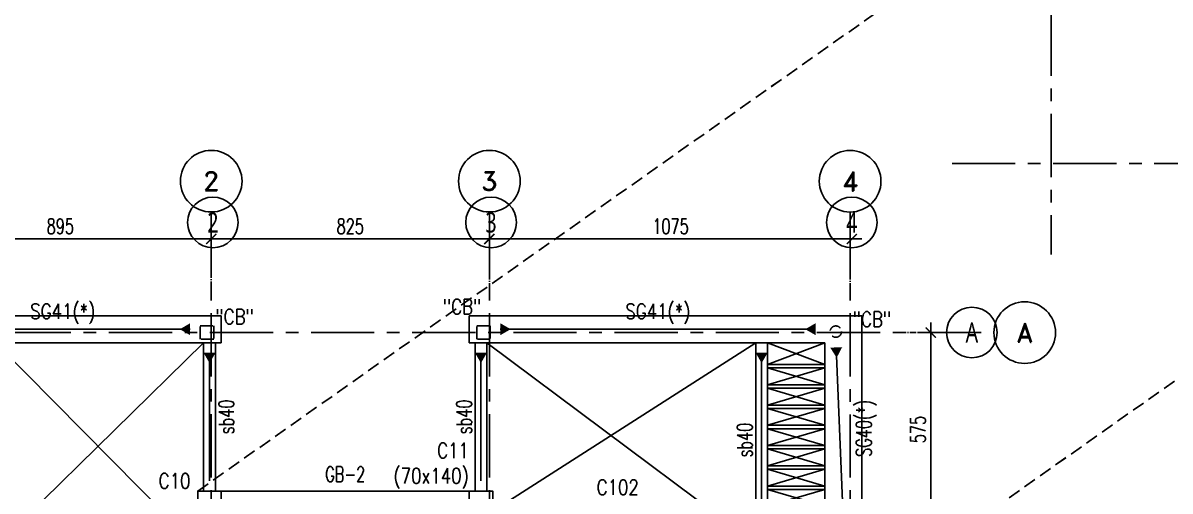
# Model space of a CAD drawing. Header units: millimetres. Extents: x -3377 to 119122, y -22007 to 15479.
# Drawn here: x 85914 to 89316, y 2414 to 3802 of the extents above; entities that cross this region are included whole.
import ezdxf
from ezdxf.enums import TextEntityAlignment as Align

# ---------------------------------------------------------------- set-up
doc = ezdxf.new("R2010")
doc.units = ezdxf.units.MM
doc.header["$LTSCALE"] = 150
doc.header["$MEASUREMENT"] = 0
doc.linetypes.add('CENTER', pattern=[2, 1.25, -0.25, 0.25, -0.25])
doc.linetypes.add('HIDDEN', pattern=[0.375, 0.25, -0.125])
doc.layers.get('0').update_dxf_attribs({"plot": 0})
for name, color, linetype in [('COL', 1, 'Continuous'), ('Col-Line', 8, 'CENTER'), ('GRID', 5, 'CENTER'), ('S-GRID', 1, 'CENTER'), ('S-GRID-DIM', 2, 'Continuous'), ('S-GRID-T', 3, 'Continuous'), ('s-mocnet', 201, 'Continuous'), ('S-RCBMG', 2, 'HIDDEN'), ('S-SCOLB', 3, 'HIDDEN'), ('S-SLAB', 5, 'Continuous'), ('S-SLABT', 2, 'Continuous'), ('S-STBM', 7, 'Continuous'), ('S-STBM1', 6, 'Continuous'), ('S-TEXTB', 3, 'Continuous'), ('S-TEXTC', 3, 'Continuous'), ('S-TEXTG', 2, 'Continuous')]:
    doc.layers.add(name, color=color, linetype=linetype)
doc.layers.add('S-ARCH', color=252, linetype='Continuous', plot=False)
doc.styles.add('C1', font='', dxfattribs={"bigfont": 'japanese.shx'})
doc.styles.add('CD2', font='romand', dxfattribs={"height": 15})
doc.styles.add('CS4', font='romans.shx', dxfattribs={"width": 0.7, "height": 45, "bigfont": 'lsp.shx'})
doc.styles.get('C1').set_extended_font_data('微軟正黑體')
doc.dimstyles.new('DIM150', dxfattribs={"dimscale": 15, "dimtxt": 3, "dimasz": 2, "dimexe": 2, "dimexo": 2, "dimgap": 1, "dimtad": 1, "dimdec": 1, "dimdsep": 46, "dimtxsty": 'CS4', "dimblk1": 'ARCHTICK', "dimblk2": 'ARCHTICK', "dimsah": 1, "dimcen": 2, "dimdle": 2, "dimadec": 0, "dimazin": 0, "dimtfac": 1, "dimtdec": 1, "dimtmove": 0, "dimatfit": 3, "dimldrblk": 'TAA', "dimfxl": 0, "dimtolj": 1, "dimarcsym": 0})

# ---------------------------------------------------------------- blocks, each defined once
blk = doc.blocks.new('SG1')
at = {"layer": 'S-GRID-T'}
blk.add_circle((0, 6.09375), 6.09375, dxfattribs=at)
at = {"layer": 'S-GRID-T', "style": 'CD2'}
blk.add_attdef('GRID-BUB', text='', height=3.75, dxfattribs=at).set_placement((0, 6.09375), align=Align.MIDDLE_CENTER)
blk = doc.blocks.new('_ARCHTICK')
at = {"color": 0, "linetype": 'ByBlock', "const_width": 0.15}
blk.add_lwpolyline([(-0.5, -0.5), (0.5, 0.5)], dxfattribs=at)
blk = doc.blocks.new('*D132')
at = {"layer": 'DEFPOINTS', "color": 0, "transparency": 16777216}
for p in [(-6194.9, -2207.3), (-7019.9, -2283), (-6194.9, -2283)]:
    blk.add_point(p, dxfattribs=at)
at = {"layer": 'S-GRID-DIM', "color": 0, "lineweight": -2, "transparency": 16777216}
for p, q in [((-7019.9, -2253), (-7019.9, -2177.3)), ((-6194.9, -2253), (-6194.9, -2177.3)), ((-7049.9, -2207.3), (-6164.9, -2207.3))]:
    blk.add_line(p, q, dxfattribs=at)
at = {"layer": 'S-GRID-DIM', "color": 0, "lineweight": -2, "transparency": 16777216, "xscale": 30, "yscale": 30, "zscale": 30, "rotation": 180}
blk.add_blockref('_ARCHTICK', (-7019.9, -2207.3), dxfattribs=at)
at = {"layer": 'S-GRID-DIM', "color": 0, "lineweight": -2, "transparency": 16777216, "xscale": 30, "yscale": 30, "zscale": 30}
blk.add_blockref('_ARCHTICK', (-6194.9, -2207.3), dxfattribs=at)
at = {"layer": 'S-GRID-DIM', "color": 0, "transparency": 16777216, "insert": (-6607.4, -2169.8), "char_height": 45, "attachment_point": 5, "style": 'CS4'}
blk.add_mtext('\\A1;825', dxfattribs=at)
blk = doc.blocks.new('TAA')
at = {"linetype": 'Continuous'}
blk.add_line((0, 0), (-1.66, 0), dxfattribs=at)
blk.add_solid([(-1.5, -0.25), (-1.5, 0.25), (0, 0)], dxfattribs=at)
blk = doc.blocks.new('*D134')
at = {"layer": 'DEFPOINTS', "color": 0, "transparency": 16777216}
for p in [(-7914.9, -2207.3), (-7914.9, -2207.3), (-7019.9, -2207.3)]:
    blk.add_point(p, dxfattribs=at)
at = {"layer": 'S-SLABT', "color": 0, "lineweight": -2, "transparency": 16777216}
blk.add_line((-6989.9, -2207.3), (-7944.9, -2207.3), dxfattribs=at)
at = {"layer": 'S-SLABT', "color": 0, "lineweight": -2, "transparency": 16777216, "xscale": 30, "yscale": 30, "zscale": 30, "rotation": 180}
blk.add_blockref('_ARCHTICK', (-7914.9, -2207.3), dxfattribs=at)
at = {"layer": 'S-SLABT', "color": 0, "lineweight": -2, "transparency": 16777216, "xscale": 30, "yscale": 30, "zscale": 30}
blk.add_blockref('_ARCHTICK', (-7019.9, -2207.3), dxfattribs=at)
at = {"layer": 'S-SLABT', "color": 0, "transparency": 16777216, "insert": (-7467.4, -2169.8), "char_height": 45, "attachment_point": 5, "style": 'CS4'}
blk.add_mtext('\\A1;895', dxfattribs=at)
blk = doc.blocks.new('*D135')
at = {"layer": 'DEFPOINTS', "color": 0, "transparency": 16777216}
for p in [(-6194.9, -2207.3), (-5119.9, -2207.3), (-5119.9, -2207.3)]:
    blk.add_point(p, dxfattribs=at)
at = {"layer": 'S-SLABT', "color": 0, "lineweight": -2, "transparency": 16777216}
blk.add_line((-6224.9, -2207.3), (-5089.9, -2207.3), dxfattribs=at)
at = {"layer": 'S-SLABT', "color": 0, "lineweight": -2, "transparency": 16777216, "xscale": 30, "yscale": 30, "zscale": 30, "rotation": 180}
blk.add_blockref('_ARCHTICK', (-6194.9, -2207.3), dxfattribs=at)
at = {"layer": 'S-SLABT', "color": 0, "lineweight": -2, "transparency": 16777216, "xscale": 30, "yscale": 30, "zscale": 30}
blk.add_blockref('_ARCHTICK', (-5119.9, -2207.3), dxfattribs=at)
at = {"layer": 'S-SLABT', "color": 0, "transparency": 16777216, "insert": (-5657.4, -2169.8), "char_height": 45, "attachment_point": 5, "style": 'CS4'}
blk.add_mtext('\\A1;1075', dxfattribs=at)
blk = doc.blocks.new('SG2')
at = {"layer": 'S-GRID-T'}
blk.add_circle((-6.09375, 0), 6.09375, dxfattribs=at)
at = {"layer": 'S-GRID-T', "style": 'CD2'}
blk.add_attdef('GRID-BUB', text='', height=3.75, dxfattribs=at).set_placement((-6.09375, 0), align=Align.MIDDLE_CENTER)
blk = doc.blocks.new('*D137')
at = {"layer": 'DEFPOINTS', "color": 0, "transparency": 16777216}
for p in [(-4886, -2485), (-4886, -2485), (-4886, -3060)]:
    blk.add_point(p, dxfattribs=at)
at = {"layer": 'S-SLABT', "color": 0, "lineweight": -2, "transparency": 16777216}
blk.add_line((-4886, -3090), (-4886, -2455), dxfattribs=at)
at = {"layer": 'S-SLABT', "color": 0, "lineweight": -2, "transparency": 16777216, "xscale": 30, "yscale": 30, "zscale": 30}
for p, rotation in [((-4886, -2485), 90), ((-4886, -3060), 270)]:
    blk.add_blockref('_ARCHTICK', p, dxfattribs=dict(at, rotation=rotation))
at = {"layer": 'S-SLABT', "color": 0, "transparency": 16777216, "insert": (-4923.5, -2772.5), "char_height": 45, "attachment_point": 5, "rotation": 90, "style": 'CS4'}
blk.add_mtext('\\A1;575', dxfattribs=at)
blk = doc.blocks.new('S-COL(R1)')
for points in [[(89439.8, 2904.2), (89479.8, 2904.2), (89479.8, 2864.2), (89439.8, 2864.2)], [(90259.8, 2904.2), (90299.8, 2904.2), (90299.8, 2864.2), (90259.8, 2864.2)], [(88552.3, 2339.2), (88592.3, 2339.2), (88592.3, 2299.2), (88552.3, 2299.2)], [(91327.3, 2329.2), (91367.3, 2329.2), (91367.3, 2289.2), (91327.3, 2289.2)], [(88552.3, 1604.2), (88592.3, 1604.2), (88592.3, 1564.2), (88552.3, 1564.2)], [(91327.3, 1589.2), (91367.3, 1589.2), (91367.3, 1549.2), (91327.3, 1549.2)], [(89457.3, 1014.2), (89497.3, 1014.2), (89497.3, 974.2), (89457.3, 974.2)], [(90222.3, 1014.2), (90262.3, 1014.2), (90262.3, 974.2), (90222.3, 974.2)]]:
    blk.add_lwpolyline(points, close=True)
for centre in [(88594.8, 2886.9), (91324.8, 2886.7), (88594.8, 991.7), (91324.8, 991.7)]:
    blk.add_circle(centre, 16.8)
blk = doc.blocks.new('QW1')
at = {"layer": 's-mocnet'}
blk.add_solid([(204, 0), (0, -118), (0, 118)], dxfattribs=at)
blk = doc.blocks.new('A$C4D0074CA')
at = {"color": 252}
for p, q in [((-1095, 1345), (-2080, 1345)), ((-1095, 1345), (-1095, 1265)), ((-1095, 1265), (-1095, 1345)), ((-360, 1345), (805, 1345)), ((-360, 1265), (-360, 1345)), ((805, 1345), (805, 670)), ((-1970, 1265), (-1095, 1265)), ((-1165, 660), (-1765, 1265)), ((-1765, 660), (-1147.5, 1265)), ((-1180, 1265), (-1095, 1265)), ((-1147.5, 1265), (-1112.5, 1265)), ((-1147.5, 825), (-1147.5, 1265)), ((-1112.5, 1265), (-1112.5, 825)), ((695, 1265), (-360, 1265)), ((-342.5, 1265), (-307.5, 1265)), ((-342.5, 825), (-342.5, 1265)), ((-307.5, 1265), (490, 670)), ((-307.5, 1265), (-307.5, 825)), ((-290, 765), (490, 1265)), ((490, 1265), (490, 670)), ((490, 1265), (490, 670)), ((525, 1265), (525, 705)), ((525, 1265), (525, 705)), ((695, 1200), (525, 1265)), ((525, 1200), (695, 1265)), ((695, 670), (695, 1265)), ((525, 1200), (695, 1200)), ((525, 1190), (525, 1200)), ((695, 1200), (695, 1190)), ((695, 1140), (525, 1190)), ((525, 1140), (695, 1190)), ((695, 1190), (525, 1190)), ((525, 1140), (695, 1140)), ((525, 1130), (525, 1140)), ((525, 1080), (695, 1130)), ((695, 1080), (525, 1130)), ((695, 1130), (525, 1130)), ((695, 1140), (695, 1130)), ((525, 1080), (695, 1080)), ((525, 1070), (525, 1080)), ((525, 1020), (695, 1070)), ((695, 1020), (525, 1070)), ((695, 1070), (525, 1070)), ((695, 1080), (695, 1070)), ((525, 1020), (695, 1020)), ((525, 1010), (525, 1020)), ((525, 960), (695, 1010)), ((695, 960), (525, 1010)), ((695, 1010), (525, 1010)), ((695, 1020), (695, 1010)), ((525, 960), (695, 960)), ((525, 950), (525, 960)), ((695, 960), (695, 950)), ((525, 900), (695, 950)), ((695, 900), (525, 950)), ((695, 950), (525, 950)), ((525, 900), (695, 900)), ((525, 890), (525, 900)), ((525, 840), (695, 890)), ((695, 840), (525, 890)), ((695, 890), (525, 890)), ((695, 900), (695, 890)), ((-1112.5, 825), (-1147.5, 825)), ((-360, 825), (-1095, 825)), ((-307.5, 825), (-342.5, 825)), ((525, 840), (695, 840)), ((525, 830), (525, 840)), ((525, 780), (695, 830)), ((695, 780), (525, 830)), ((695, 830), (525, 830)), ((695, 840), (695, 830))]:
    blk.add_line(p, q, dxfattribs=at)
at = {"layer": 'COL', "color": 252}
for p, q in [((-1095, 825), (-1165, 825)), ((-1165, 825), (-1165, 755)), ((-1095, 755), (-1095, 825)), ((-290, 825), (-360, 825)), ((-360, 825), (-360, 685)), ((-290, 685), (-290, 825))]:
    blk.add_line(p, q, dxfattribs=at)
at = {"layer": 'Col-Line', "color": 252, "linetype": 'ByBlock'}
for centre in [(-1120, 1621.8), (-295, 1621.8), (775, 1621.8), (1131.1, 1295.3)]:
    blk.add_circle(centre, 75, dxfattribs=at)
at = {"layer": 'GRID', "color": 252, "ltscale": 0.1}
for p, q in [((-1125, 1427.6), (-1125, 1546.8)), ((-300, 1422.6), (-300, 1546.8)), ((770, 1422.6), (770, 1546.8)), ((1056.1, 1295.3), (912.2, 1295.3))]:
    blk.add_line(p, q, dxfattribs=at)
at = {"layer": 'Col-Line', "color": 252, "style": 'C1', "width": 0.75}
for s, p in [('2', (-1120, 1621.8)), ('3', (-295, 1621.8)), ('4', (775, 1621.8)), ('A', (1131.1, 1295.3))]:
    blk.add_text(s, height=60, dxfattribs=at).set_placement(p, align=Align.MIDDLE)
blk = doc.blocks.new('2022-0217')
at = {"color": 252, "linetype": 'HIDDEN'}
for points in [[(74321.9, -5346), (77712.9, -2955), (81103.9, -564)], [(75486.9, -6241), (78877.9, -3850), (82268.9, -1459)]]:
    blk.add_lwpolyline(points, dxfattribs=at)
blk.add_blockref('A$C4D0074CA', (75486.9, -6171))
blk = doc.blocks.new('LINE(3)')
at = {"layer": 'S-GRID'}
for points in [[(-7919.86, -2127.49), (-7919.86, -4644.65)], [(-7019.86, -2127.33), (-7019.86, -4644.49)], [(-6194.86, -2127.33), (-6194.86, -4644.49)], [(-5124.86, -2127.49), (-5124.86, -4644.65)], [(-8223.58, -2484.97), (-4698.62, -2484.97)], [(-8213.73, -4374.97), (-4688.77, -4374.97)]]:
    blk.add_lwpolyline(points, dxfattribs=at)
at = {"layer": 'S-GRID-T', "xscale": 15, "yscale": 15, "zscale": 15}
for name, p, values in [('SG1', (-7019.86, -2127.33), {'GRID-BUB': '2'}), ('SG1', (-6194.86, -2127.33), {'GRID-BUB': '3'}), ('SG1', (-5124.86, -2127.49), {'GRID-BUB': '4'}), ('SG2', (-4515.8, -2484.97), {'GRID-BUB': 'A'})]:
    blk.add_blockref(name, p, dxfattribs=at).add_auto_attribs(values)
at = {"layer": 'S-GRID-DIM'}
dim = blk.add_linear_dim(base=(-6194.86, -2207.33), p1=(-7019.86, -2282.99), p2=(-6194.86, -2282.99), dimstyle='DIM150', dxfattribs=at)
dim.commit()
dim.dimension.update_dxf_attribs({"geometry": '*D132', "text_midpoint": (-6607.36, -2169.83)})
at = {"layer": 'S-SLABT'}
for base, p1, p2, picture, middle in [((-7914.86, -2207.33), (-7019.86, -2207.33), (-7914.86, -2207.33), '*D134', (-7467.36, -2169.83)), ((-5119.86, -2207.33), (-6194.86, -2207.33), (-5119.86, -2207.33), '*D135', (-5657.36, -2169.83))]:
    dim = blk.add_linear_dim(base=base, p1=p1, p2=p2, dimstyle='DIM150', dxfattribs=at)
    dim.commit()
    dim.dimension.update_dxf_attribs({"geometry": picture, "text_midpoint": middle})
dim = blk.add_linear_dim(base=(-4886, -2484.97), p1=(-4886, -3059.97), p2=(-4886, -2484.97), angle=90, dimstyle='DIM150', dxfattribs=at)
dim.commit()
dim.dimension.update_dxf_attribs({"geometry": '*D137', "text_midpoint": (-4923.5, -2772.47)})

msp = doc.modelspace()

# ---------------------------------------------------------------- linework, layer by layer
at = {"color": 252, "linetype": 'HIDDEN'}
for points in [[(86432.33, 2414.16), (89823.34, 4805.17), (93214.34, 7196.17)], [(87597.33, 1519.16), (90988.34, 3910.17), (94379.34, 6301.17)]]:
    msp.add_lwpolyline(points, dxfattribs=at)
at = {"layer": 'S-RCBMG'}
msp.add_line((86502.33, 2414.16), (87237.33, 2414.16), dxfattribs=at)
at = {"layer": 'S-SLAB'}
msp.add_lwpolyline([(87597.33, 2344.16), (87527.33, 2344.16), (87527.33, 2344.16), (87307.33, 2344.16), (87307.33, 2414.16), (86432.33, 2414.16), (86432.33, 1449.16), (87307.33, 1449.16), (87307.33, 1519.16), (87527.33, 1519.16), (87527.33, 1519.16), (87597.33, 1519.16), (87597.33, 2344.16)], dxfattribs=at)
at = {"layer": 'S-STBM'}
for p, q in [((85654.84, 2894.16), (86409.83, 2894.16)), ((88264.84, 2894.16), (87329.83, 2894.16)), ((88346.09, 2359.4), (88326.08, 2840.17))]:
    msp.add_line(p, q, dxfattribs=at)
at = {"layer": 'S-STBM1'}
for p, q in [((86467.33, 2824.16), (86467.33, 2444.16)), ((87272.33, 2824.16), (87272.33, 2444.16)), ((88104.83, 2824.16), (88104.83, 2306.66))]:
    msp.add_line(p, q, dxfattribs=at)

# ---------------------------------------------------------------- block references
at = {"layer": 'S-ARCH'}
msp.add_blockref('2022-0217', (12110.4, 7760.14), dxfattribs=at)
at = {"layer": 'S-GRID'}
for p in [(96883.2, 7760.14), (93492.2, 5369.13)]:
    msp.add_blockref('LINE(3)', p, dxfattribs=at)
at = {"layer": 'S-SCOLB'}
msp.add_blockref('S-COL(R1)', (-3000, 0.27), dxfattribs=at)
at = {"layer": 'S-STBM', "xscale": 0.15, "yscale": 0.15, "zscale": 0.15}
for p, rotation in [((86409.83, 2894.16), 180), ((88264.84, 2894.16), 180), ((86467.33, 2824.16), 269.9999999991926), ((87272.33, 2824.16), 270.0000100167609), ((88104.83, 2824.16), 270), ((88326.08, 2840.17), 272.3822018682356)]:
    msp.add_blockref('QW1', p, dxfattribs=dict(at, rotation=rotation))
msp.add_blockref('QW1', (87329.83, 2894.16), dxfattribs=at)

# ---------------------------------------------------------------- texts
at = {"layer": 'S-TEXTB', "linetype": 'Continuous', "style": 'CS4', "width": 0.7}
for p in [(86517.33, 2634.16), (87222.33, 2634.16), (88054.83, 2565.41)]:
    msp.add_text('sb40', height=45, rotation=90, dxfattribs=at).set_placement(p, align=Align.MIDDLE)
at = {"layer": 'S-TEXTC', "style": 'CS4', "width": 0.8}
for s, p in [('"CB"', (87273.65, 2938.52)), ('C11', (87236.6, 2511.87)), ('(70x140)', (87236.6, 2436.87)), ('C10', (86410.67, 2421.88))]:
    msp.add_text(s, height=45, dxfattribs=at).set_placement(p, align=Align.RIGHT)
for s, p in [('"CB"', (86484.72, 2908.62)), ('"CB"', (88374.99, 2901.2)), ('C102', (87615.51, 2402.71))]:
    msp.add_text(s, height=45, dxfattribs=at).set_placement(p)
at = {"layer": 'S-TEXTG', "style": 'CS4'}
for s, width, p in [('SG41(*)', 0.8, (86032.34, 2944.16)), ('SG41(*)', 0.8, (87797.34, 2944.16)), ('GB-2', 0.7, (86869.83, 2464.16, 0))]:
    msp.add_text(s, height=45, dxfattribs=dict(at, width=width)).set_placement(p, align=Align.MIDDLE)
at = {"layer": 'S-TEXTG', "linetype": 'Continuous', "style": 'CS4', "width": 0.7}
msp.add_text('SG40(*)', height=45, rotation=90, dxfattribs=at).set_placement((88411.08, 2599.79), align=Align.MIDDLE)

doc.saveas('drawing.dxf')
